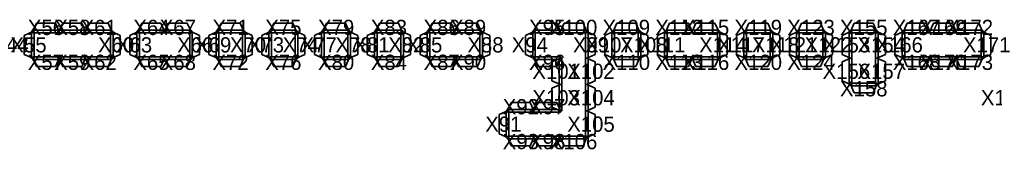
# Model space of a CAD drawing. Header units: millimetres. Extents: x 0 to 416, y 26 to 198.
# Drawn here: x 97.5 to 193.7, y 185 to 197.8 of the extents above; entities that cross this region are included whole.
import ezdxf
from ezdxf.enums import TextEntityAlignment as Align

# ---------------------------------------------------------------- set-up
doc = ezdxf.new("R2010")
doc.units = ezdxf.units.MM
for name, color, linetype in [('CUT', 3, 'CONTINUOUS'), ('LABEL', 2, 'CONTINUOUS'), ('MOUNTAIN_FOLD', 1, 'CONTINUOUS')]:
    doc.layers.add(name, color=color, linetype=linetype)

msp = doc.modelspace()

# ---------------------------------------------------------------- linework, layer by layer
at = {"layer": 'CUT'}
for p, q in [((98.8, 196.6), (99.164, 197.432)), ((99.164, 197.432), (101.036, 197.432)), ((101.036, 197.432), (101.4, 196.6)), ((101.4, 196.6), (101.764, 197.432)), ((101.764, 197.432), (103.636, 197.432)), ((103.636, 197.432), (104, 196.6)), ((104, 196.6), (104.364, 197.432)), ((104.364, 197.432), (106.236, 197.432)), ((106.236, 197.432), (106.6, 196.6)), ((109.2, 196.6), (109.564, 197.432)), ((109.564, 197.432), (111.436, 197.432)), ((111.436, 197.432), (111.8, 196.6)), ((111.8, 196.6), (112.164, 197.432)), ((112.164, 197.432), (114.036, 197.432)), ((114.036, 197.432), (114.4, 196.6)), ((117, 196.6), (117.364, 197.432)), ((117.364, 197.432), (119.236, 197.432)), ((119.236, 197.432), (119.6, 196.6)), ((122.2, 196.6), (122.564, 197.432)), ((122.564, 197.432), (124.436, 197.432)), ((124.436, 197.432), (124.8, 196.6)), ((127.4, 196.6), (127.764, 197.432)), ((127.764, 197.432), (129.636, 197.432)), ((129.636, 197.432), (130, 196.6)), ((132.6, 196.6), (132.964, 197.432)), ((132.964, 197.432), (134.836, 197.432)), ((134.836, 197.432), (135.2, 196.6)), ((137.8, 196.6), (138.164, 197.432)), ((138.164, 197.432), (140.036, 197.432)), ((140.036, 197.432), (140.4, 196.6)), ((140.4, 196.6), (140.764, 197.432)), ((140.764, 197.432), (142.636, 197.432)), ((142.636, 197.432), (143, 196.6)), ((148.2, 196.6), (148.564, 197.432)), ((148.564, 197.432), (150.436, 197.432)), ((150.436, 197.432), (150.8, 196.6)), ((150.8, 196.6), (151.164, 197.432)), ((151.164, 197.432), (153.036, 197.432)), ((153.036, 197.432), (153.4, 196.6)), ((156, 196.6), (156.364, 197.432)), ((156.364, 197.432), (158.236, 197.432)), ((158.236, 197.432), (158.6, 196.6)), ((161.2, 196.6), (161.564, 197.432)), ((161.564, 197.432), (163.436, 197.432)), ((163.436, 197.432), (163.8, 196.6)), ((163.8, 196.6), (164.164, 197.432)), ((164.164, 197.432), (166.036, 197.432)), ((166.036, 197.432), (166.4, 196.6)), ((169, 196.6), (169.364, 197.432)), ((169.364, 197.432), (171.236, 197.432)), ((171.236, 197.432), (171.6, 196.6)), ((174.2, 196.6), (174.564, 197.432)), ((174.564, 197.432), (176.436, 197.432)), ((176.436, 197.432), (176.8, 196.6)), ((179.4, 196.6), (179.764, 197.432)), ((179.764, 197.432), (181.636, 197.432)), ((181.636, 197.432), (182, 196.6)), ((184.6, 196.6), (184.964, 197.432)), ((184.964, 197.432), (186.836, 197.432)), ((186.836, 197.432), (187.2, 196.6)), ((187.2, 196.6), (187.564, 197.432)), ((187.564, 197.432), (189.436, 197.432)), ((189.436, 197.432), (189.8, 196.6)), ((189.8, 196.6), (190.164, 197.432)), ((190.164, 197.432), (192.036, 197.432)), ((192.036, 197.432), (192.4, 196.6)), ((97.968, 196.236), (98.8, 196.6)), ((97.968, 194.364), (97.968, 196.236)), ((106.6, 196.6), (107.432, 196.236)), ((107.432, 196.236), (107.432, 194.364)), ((108.368, 196.236), (109.2, 196.6)), ((108.368, 194.364), (108.368, 196.236)), ((114.4, 196.6), (115.232, 196.236)), ((115.232, 196.236), (115.232, 194.364)), ((116.168, 196.236), (117, 196.6)), ((116.168, 194.364), (116.168, 196.236)), ((119.6, 196.6), (120.432, 196.236)), ((120.432, 196.236), (120.432, 194.364)), ((121.368, 196.236), (122.2, 196.6)), ((121.368, 194.364), (121.368, 196.236)), ((124.8, 196.6), (125.632, 196.236)), ((125.632, 196.236), (125.632, 194.364)), ((126.568, 196.236), (127.4, 196.6)), ((126.568, 194.364), (126.568, 196.236)), ((130, 196.6), (130.832, 196.236)), ((130.832, 196.236), (130.832, 194.364)), ((131.768, 196.236), (132.6, 196.6)), ((131.768, 194.364), (131.768, 196.236)), ((135.2, 196.6), (136.032, 196.236)), ((136.032, 196.236), (136.032, 194.364)), ((136.968, 196.236), (137.8, 196.6)), ((136.968, 194.364), (136.968, 196.236)), ((143, 196.6), (143.832, 196.236)), ((143.832, 196.236), (143.832, 194.364)), ((147.368, 196.236), (148.2, 196.6)), ((147.368, 194.364), (147.368, 196.236)), ((153.4, 196.6), (154.232, 196.236)), ((154.232, 196.236), (154.232, 194.364)), ((155.168, 196.236), (156, 196.6)), ((155.168, 194.364), (155.168, 196.236)), ((158.6, 196.6), (159.432, 196.236)), ((159.432, 196.236), (159.432, 194.364)), ((160.368, 196.236), (161.2, 196.6)), ((160.368, 194.364), (160.368, 196.236)), ((166.4, 196.6), (167.232, 196.236)), ((167.232, 196.236), (167.232, 194.364)), ((168.168, 196.236), (169, 196.6)), ((168.168, 194.364), (168.168, 196.236)), ((171.6, 196.6), (172.432, 196.236)), ((172.432, 196.236), (172.432, 194.364)), ((173.368, 196.236), (174.2, 196.6)), ((173.368, 194.364), (173.368, 196.236)), ((176.8, 196.6), (177.632, 196.236)), ((177.632, 196.236), (177.632, 194.364)), ((178.568, 196.236), (179.4, 196.6)), ((178.568, 194.364), (178.568, 196.236)), ((182, 196.6), (182.832, 196.236)), ((182.832, 196.236), (182.832, 194.364)), ((183.768, 196.236), (184.6, 196.6)), ((183.768, 194.364), (183.768, 196.236)), ((192.4, 196.6), (193.232, 196.236)), ((193.232, 196.236), (193.232, 194.364)), ((98.8, 194), (97.968, 194.364)), ((107.432, 194.364), (106.6, 194)), ((109.2, 194), (108.368, 194.364)), ((115.232, 194.364), (114.4, 194)), ((117, 194), (116.168, 194.364)), ((120.432, 194.364), (119.6, 194)), ((122.2, 194), (121.368, 194.364)), ((125.632, 194.364), (124.8, 194)), ((127.4, 194), (126.568, 194.364)), ((130.832, 194.364), (130, 194)), ((132.6, 194), (131.768, 194.364)), ((136.032, 194.364), (135.2, 194)), ((137.8, 194), (136.968, 194.364)), ((143.832, 194.364), (143, 194)), ((148.2, 194), (147.368, 194.364)), ((154.232, 194.364), (153.4, 194)), ((156, 194), (155.168, 194.364)), ((159.432, 194.364), (158.6, 194)), ((161.2, 194), (160.368, 194.364)), ((167.232, 194.364), (166.4, 194)), ((169, 194), (168.168, 194.364)), ((172.432, 194.364), (171.6, 194)), ((174.2, 194), (173.368, 194.364)), ((177.632, 194.364), (176.8, 194)), ((179.4, 194), (178.568, 194.364)), ((182.832, 194.364), (182, 194)), ((184.6, 194), (183.768, 194.364)), ((193.232, 194.364), (192.4, 194)), ((99.164, 193.168), (98.8, 194)), ((101.4, 194), (101.036, 193.168)), ((101.764, 193.168), (101.4, 194)), ((104, 194), (103.636, 193.168)), ((104.364, 193.168), (104, 194)), ((106.6, 194), (106.236, 193.168)), ((109.564, 193.168), (109.2, 194)), ((111.8, 194), (111.436, 193.168)), ((112.164, 193.168), (111.8, 194)), ((114.4, 194), (114.036, 193.168)), ((117.364, 193.168), (117, 194)), ((119.6, 194), (119.236, 193.168)), ((122.564, 193.168), (122.2, 194)), ((124.8, 194), (124.436, 193.168)), ((127.764, 193.168), (127.4, 194)), ((130, 194), (129.636, 193.168)), ((132.964, 193.168), (132.6, 194)), ((135.2, 194), (134.836, 193.168)), ((138.164, 193.168), (137.8, 194)), ((140.4, 194), (140.036, 193.168)), ((140.764, 193.168), (140.4, 194)), ((143, 194), (142.636, 193.168)), ((148.564, 193.168), (148.2, 194)), ((149.968, 193.636), (150.8, 194)), ((149.968, 191.764), (149.968, 193.636)), ((150.8, 194), (150.436, 193.168)), ((153.4, 194), (154.232, 193.636)), ((154.232, 193.636), (154.232, 191.764)), ((156.364, 193.168), (156, 194)), ((158.6, 194), (158.236, 193.168)), ((161.564, 193.168), (161.2, 194)), ((163.8, 194), (163.436, 193.168)), ((164.164, 193.168), (163.8, 194)), ((166.4, 194), (166.036, 193.168)), ((169.364, 193.168), (169, 194)), ((171.6, 194), (171.236, 193.168)), ((174.564, 193.168), (174.2, 194)), ((176.8, 194), (176.436, 193.168)), ((178.568, 193.636), (179.4, 194)), ((178.568, 191.764), (178.568, 193.636)), ((182, 194), (182.832, 193.636)), ((182.832, 193.636), (182.832, 191.764)), ((184.964, 193.168), (184.6, 194)), ((187.2, 194), (186.836, 193.168)), ((187.564, 193.168), (187.2, 194)), ((189.8, 194), (189.436, 193.168)), ((190.164, 193.168), (189.8, 194)), ((192.4, 194), (192.036, 193.168)), ((101.036, 193.168), (99.164, 193.168)), ((103.636, 193.168), (101.764, 193.168)), ((106.236, 193.168), (104.364, 193.168)), ((111.436, 193.168), (109.564, 193.168)), ((114.036, 193.168), (112.164, 193.168)), ((119.236, 193.168), (117.364, 193.168)), ((124.436, 193.168), (122.564, 193.168)), ((129.636, 193.168), (127.764, 193.168)), ((134.836, 193.168), (132.964, 193.168)), ((140.036, 193.168), (138.164, 193.168)), ((142.636, 193.168), (140.764, 193.168)), ((150.436, 193.168), (148.564, 193.168)), ((158.236, 193.168), (156.364, 193.168)), ((163.436, 193.168), (161.564, 193.168)), ((166.036, 193.168), (164.164, 193.168)), ((171.236, 193.168), (169.364, 193.168)), ((176.436, 193.168), (174.564, 193.168)), ((186.836, 193.168), (184.964, 193.168)), ((189.436, 193.168), (187.564, 193.168)), ((192.036, 193.168), (190.164, 193.168)), ((150.8, 191.4), (149.968, 191.764)), ((149.968, 191.036), (150.8, 191.4)), ((154.232, 191.764), (153.4, 191.4)), ((153.4, 191.4), (154.232, 191.036)), ((179.4, 191.4), (178.568, 191.764)), ((179.764, 190.568), (179.4, 191.4)), ((182, 191.4), (181.636, 190.568)), ((182.832, 191.764), (182, 191.4)), ((149.968, 189.164), (149.968, 191.036)), ((154.232, 191.036), (154.232, 189.164)), ((181.636, 190.568), (179.764, 190.568)), ((145.6, 188.8), (145.964, 189.632)), ((145.964, 189.632), (147.836, 189.632)), ((147.836, 189.632), (148.2, 188.8)), ((148.2, 188.8), (148.564, 189.632)), ((148.564, 189.632), (150.436, 189.632)), ((150.436, 189.632), (150.8, 188.8)), ((144.768, 188.436), (145.6, 188.8)), ((150.8, 188.8), (149.968, 189.164)), ((154.232, 189.164), (153.4, 188.8)), ((153.4, 188.8), (154.232, 188.436)), ((144.768, 186.564), (144.768, 188.436)), ((154.232, 188.436), (154.232, 186.564)), ((145.6, 186.2), (144.768, 186.564)), ((145.964, 185.368), (145.6, 186.2)), ((148.2, 186.2), (147.836, 185.368)), ((148.564, 185.368), (148.2, 186.2)), ((150.8, 186.2), (150.436, 185.368)), ((151.164, 185.368), (150.8, 186.2)), ((153.4, 186.2), (153.036, 185.368)), ((154.232, 186.564), (153.4, 186.2)), ((147.836, 185.368), (145.964, 185.368)), ((150.436, 185.368), (148.564, 185.368)), ((153.036, 185.368), (151.164, 185.368))]:
    msp.add_line(p, q, dxfattribs=at)
at = {"layer": 'MOUNTAIN_FOLD'}
for points in [[(98.67, 196.6), (98.93, 196.6), (98.93, 194), (98.67, 194)], [(98.8, 196.73), (101.4, 196.73), (101.4, 196.47), (98.8, 196.47)], [(101.4, 196.73), (104, 196.73), (104, 196.47), (101.4, 196.47)], [(104, 196.73), (106.6, 196.73), (106.6, 196.47), (104, 196.47)], [(106.47, 196.6), (106.73, 196.6), (106.73, 194), (106.47, 194)], [(109.07, 196.6), (109.33, 196.6), (109.33, 194), (109.07, 194)], [(109.2, 196.73), (111.8, 196.73), (111.8, 196.47), (109.2, 196.47)], [(111.8, 196.73), (114.4, 196.73), (114.4, 196.47), (111.8, 196.47)], [(114.27, 196.6), (114.53, 196.6), (114.53, 194), (114.27, 194)], [(116.87, 196.6), (117.13, 196.6), (117.13, 194), (116.87, 194)], [(117, 196.73), (119.6, 196.73), (119.6, 196.47), (117, 196.47)], [(119.47, 196.6), (119.73, 196.6), (119.73, 194), (119.47, 194)], [(122.07, 196.6), (122.33, 196.6), (122.33, 194), (122.07, 194)], [(122.2, 196.73), (124.8, 196.73), (124.8, 196.47), (122.2, 196.47)], [(124.67, 196.6), (124.93, 196.6), (124.93, 194), (124.67, 194)], [(127.27, 196.6), (127.53, 196.6), (127.53, 194), (127.27, 194)], [(127.4, 196.73), (130, 196.73), (130, 196.47), (127.4, 196.47)], [(129.87, 196.6), (130.13, 196.6), (130.13, 194), (129.87, 194)], [(132.47, 196.6), (132.73, 196.6), (132.73, 194), (132.47, 194)], [(132.6, 196.73), (135.2, 196.73), (135.2, 196.47), (132.6, 196.47)], [(135.07, 196.6), (135.33, 196.6), (135.33, 194), (135.07, 194)], [(137.67, 196.6), (137.93, 196.6), (137.93, 194), (137.67, 194)], [(137.8, 196.73), (140.4, 196.73), (140.4, 196.47), (137.8, 196.47)], [(140.4, 196.73), (143, 196.73), (143, 196.47), (140.4, 196.47)], [(142.87, 196.6), (143.13, 196.6), (143.13, 194), (142.87, 194)], [(148.07, 196.6), (148.33, 196.6), (148.33, 194), (148.07, 194)], [(148.2, 196.73), (150.8, 196.73), (150.8, 196.47), (148.2, 196.47)], [(150.8, 196.73), (153.4, 196.73), (153.4, 196.47), (150.8, 196.47)], [(153.27, 196.6), (153.53, 196.6), (153.53, 194), (153.27, 194)], [(155.87, 196.6), (156.13, 196.6), (156.13, 194), (155.87, 194)], [(156, 196.73), (158.6, 196.73), (158.6, 196.47), (156, 196.47)], [(158.47, 196.6), (158.73, 196.6), (158.73, 194), (158.47, 194)], [(161.07, 196.6), (161.33, 196.6), (161.33, 194), (161.07, 194)], [(161.2, 196.73), (163.8, 196.73), (163.8, 196.47), (161.2, 196.47)], [(163.8, 196.73), (166.4, 196.73), (166.4, 196.47), (163.8, 196.47)], [(166.27, 196.6), (166.53, 196.6), (166.53, 194), (166.27, 194)], [(168.87, 196.6), (169.13, 196.6), (169.13, 194), (168.87, 194)], [(169, 196.73), (171.6, 196.73), (171.6, 196.47), (169, 196.47)], [(171.47, 196.6), (171.73, 196.6), (171.73, 194), (171.47, 194)], [(174.07, 196.6), (174.33, 196.6), (174.33, 194), (174.07, 194)], [(174.2, 196.73), (176.8, 196.73), (176.8, 196.47), (174.2, 196.47)], [(176.67, 196.6), (176.93, 196.6), (176.93, 194), (176.67, 194)], [(179.27, 196.6), (179.53, 196.6), (179.53, 194), (179.27, 194)], [(179.4, 196.73), (182, 196.73), (182, 196.47), (179.4, 196.47)], [(181.87, 196.6), (182.13, 196.6), (182.13, 194), (181.87, 194)], [(184.47, 196.6), (184.73, 196.6), (184.73, 194), (184.47, 194)], [(184.6, 196.73), (187.2, 196.73), (187.2, 196.47), (184.6, 196.47)], [(187.2, 196.73), (189.8, 196.73), (189.8, 196.47), (187.2, 196.47)], [(189.8, 196.73), (192.4, 196.73), (192.4, 196.47), (189.8, 196.47)], [(192.27, 196.6), (192.53, 196.6), (192.53, 194), (192.27, 194)], [(98.8, 194.13), (101.4, 194.13), (101.4, 193.87), (98.8, 193.87)], [(101.4, 194.13), (104, 194.13), (104, 193.87), (101.4, 193.87)], [(104, 194.13), (106.6, 194.13), (106.6, 193.87), (104, 193.87)], [(109.2, 194.13), (111.8, 194.13), (111.8, 193.87), (109.2, 193.87)], [(111.8, 194.13), (114.4, 194.13), (114.4, 193.87), (111.8, 193.87)], [(117, 194.13), (119.6, 194.13), (119.6, 193.87), (117, 193.87)], [(122.2, 194.13), (124.8, 194.13), (124.8, 193.87), (122.2, 193.87)], [(127.4, 194.13), (130, 194.13), (130, 193.87), (127.4, 193.87)], [(132.6, 194.13), (135.2, 194.13), (135.2, 193.87), (132.6, 193.87)], [(137.8, 194.13), (140.4, 194.13), (140.4, 193.87), (137.8, 193.87)], [(140.4, 194.13), (143, 194.13), (143, 193.87), (140.4, 193.87)], [(148.2, 194.13), (150.8, 194.13), (150.8, 193.87), (148.2, 193.87)], [(150.67, 194), (150.93, 194), (150.93, 191.4), (150.67, 191.4)], [(153.27, 194), (153.53, 194), (153.53, 191.4), (153.27, 191.4)], [(156, 194.13), (158.6, 194.13), (158.6, 193.87), (156, 193.87)], [(161.2, 194.13), (163.8, 194.13), (163.8, 193.87), (161.2, 193.87)], [(163.8, 194.13), (166.4, 194.13), (166.4, 193.87), (163.8, 193.87)], [(169, 194.13), (171.6, 194.13), (171.6, 193.87), (169, 193.87)], [(174.2, 194.13), (176.8, 194.13), (176.8, 193.87), (174.2, 193.87)], [(179.27, 194), (179.53, 194), (179.53, 191.4), (179.27, 191.4)], [(181.87, 194), (182.13, 194), (182.13, 191.4), (181.87, 191.4)], [(184.6, 194.13), (187.2, 194.13), (187.2, 193.87), (184.6, 193.87)], [(187.2, 194.13), (189.8, 194.13), (189.8, 193.87), (187.2, 193.87)], [(189.8, 194.13), (192.4, 194.13), (192.4, 193.87), (189.8, 193.87)], [(150.67, 191.4), (150.93, 191.4), (150.93, 188.8), (150.67, 188.8)], [(153.27, 191.4), (153.53, 191.4), (153.53, 188.8), (153.27, 188.8)], [(179.4, 191.53), (182, 191.53), (182, 191.27), (179.4, 191.27)], [(145.47, 188.8), (145.73, 188.8), (145.73, 186.2), (145.47, 186.2)], [(145.6, 188.93), (148.2, 188.93), (148.2, 188.67), (145.6, 188.67)], [(148.2, 188.93), (150.8, 188.93), (150.8, 188.67), (148.2, 188.67)], [(153.27, 188.8), (153.53, 188.8), (153.53, 186.2), (153.27, 186.2)], [(145.6, 186.33), (148.2, 186.33), (148.2, 186.07), (145.6, 186.07)], [(148.2, 186.33), (150.8, 186.33), (150.8, 186.07), (148.2, 186.07)], [(150.8, 186.33), (153.4, 186.33), (153.4, 186.07), (150.8, 186.07)]]:
    msp.add_lwpolyline(points, close=True, dxfattribs=at)

# ---------------------------------------------------------------- texts
at = {"layer": 'LABEL'}
for s, p in [('X56', (100.1, 197.016)), ('X58', (102.7, 197.016)), ('X61', (105.3, 197.016)), ('X64', (110.5, 197.016)), ('X67', (113.1, 197.016)), ('X71', (118.3, 197.016)), ('X75', (123.5, 197.016)), ('X79', (128.7, 197.016)), ('X83', (133.9, 197.016)), ('X86', (139.1, 197.016)), ('X89', (141.7, 197.016)), ('X95', (149.5, 197.016)), ('X100', (152.1, 197.016)), ('X109', (157.3, 197.016)), ('X112', (162.5, 197.016)), ('X115', (165.1, 197.016)), ('X119', (170.3, 197.016)), ('X123', (175.5, 197.016)), ('X155', (180.7, 197.016)), ('X167', (185.9, 197.016)), ('X169', (188.5, 197.016)), ('X172', (191.1, 197.016)), ('X44', (96.616, 195.3)), ('X55', (98.384, 195.3)), ('X60', (107.016, 195.3)), ('X63', (108.784, 195.3)), ('X66', (114.816, 195.3)), ('X69', (116.584, 195.3)), ('X70', (120.016, 195.3)), ('X73', (121.784, 195.3)), ('X74', (125.216, 195.3)), ('X77', (126.984, 195.3)), ('X78', (130.416, 195.3)), ('X81', (132.184, 195.3)), ('X82', (135.616, 195.3)), ('X85', (137.384, 195.3)), ('X88', (143.416, 195.3)), ('X94', (147.784, 195.3)), ('X99', (153.816, 195.3)), ('X107', (155.584, 195.3)), ('X108', (159.016, 195.3)), ('X111', (160.784, 195.3)), ('X114', (166.816, 195.3)), ('X117', (168.584, 195.3)), ('X118', (172.016, 195.3)), ('X121', (173.784, 195.3)), ('X122', (177.216, 195.3)), ('X153', (178.984, 195.3)), ('X154', (182.416, 195.3)), ('X166', (184.184, 195.3)), ('X171', (192.816, 195.3)), ('X57', (100.1, 193.584)), ('X59', (102.7, 193.584)), ('X62', (105.3, 193.584)), ('X65', (110.5, 193.584)), ('X68', (113.1, 193.584)), ('X72', (118.3, 193.584)), ('X76', (123.5, 193.584)), ('X80', (128.7, 193.584)), ('X84', (133.9, 193.584)), ('X87', (139.1, 193.584)), ('X90', (141.7, 193.584)), ('X96', (149.5, 193.584)), ('X110', (157.3, 193.584)), ('X113', (162.5, 193.584)), ('X116', (165.1, 193.584)), ('X120', (170.3, 193.584)), ('X124', (175.5, 193.584)), ('X168', (185.9, 193.584)), ('X170', (188.5, 193.584)), ('X173', (191.1, 193.584)), ('X101', (150.384, 192.7)), ('X102', (153.816, 192.7)), ('X156', (178.984, 192.7)), ('X157', (182.416, 192.7)), ('X158', (180.7, 190.984)), ('X103', (150.384, 190.1)), ('X104', (153.816, 190.1)), ('X187', (194.584, 190.1)), ('X92', (146.9, 189.216)), ('X97', (149.5, 189.216)), ('X91', (145.184, 187.5)), ('X105', (153.816, 187.5)), ('X93', (146.9, 185.784)), ('X98', (149.5, 185.784)), ('X106', (152.1, 185.784))]:
    msp.add_text(s, height=1.5, dxfattribs=at).set_placement(p, align=Align.MIDDLE_CENTER)

doc.saveas('drawing.dxf')
